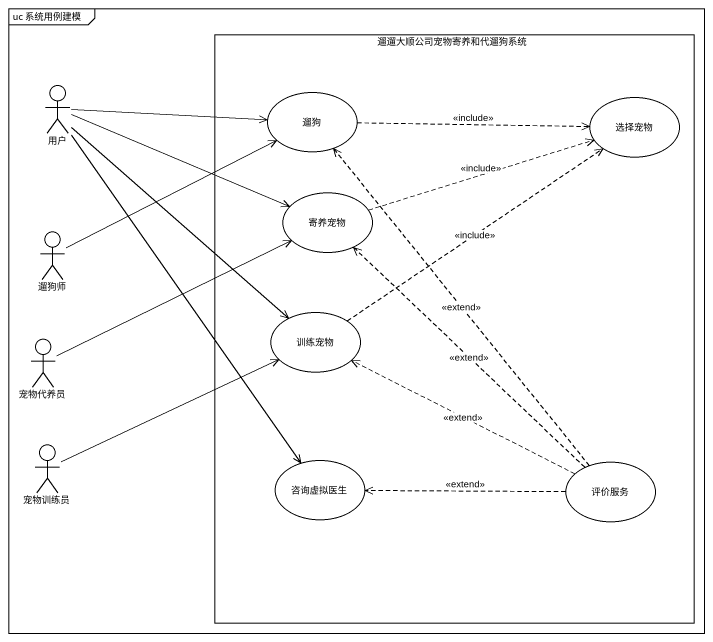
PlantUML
@startuml
mainframe uc 系统用例建模
rectangle 遛遛大顺公司宠物寄养和代遛狗系统 {
  usecase 遛狗
  usecase 选择宠物
  usecase 寄养宠物
  usecase 训练宠物
  usecase 咨询虚拟医生
  usecase 评价服务
}
actor 用户
actor 遛狗师
actor 宠物代养员
actor 宠物训练员
用户 -right-> 遛狗
用户 -right-> 寄养宠物
用户 --> 训练宠物
用户 --> 咨询虚拟医生
遛狗 .right.> 选择宠物 : <<include>>
寄养宠物 .right.> 选择宠物 : <<include>>
遛狗师 -right-> 遛狗
训练宠物 .up.> 选择宠物 : <<include>>
宠物代养员 -right-> 寄养宠物
宠物训练员 -right-> 训练宠物
评价服务 .up.> 遛狗 : <<extend>>
评价服务 .up.> 寄养宠物 : <<extend>>
评价服务 .left.> 训练宠物 : <<extend>>
评价服务 .left.> 咨询虚拟医生 : <<extend>>
@enduml
